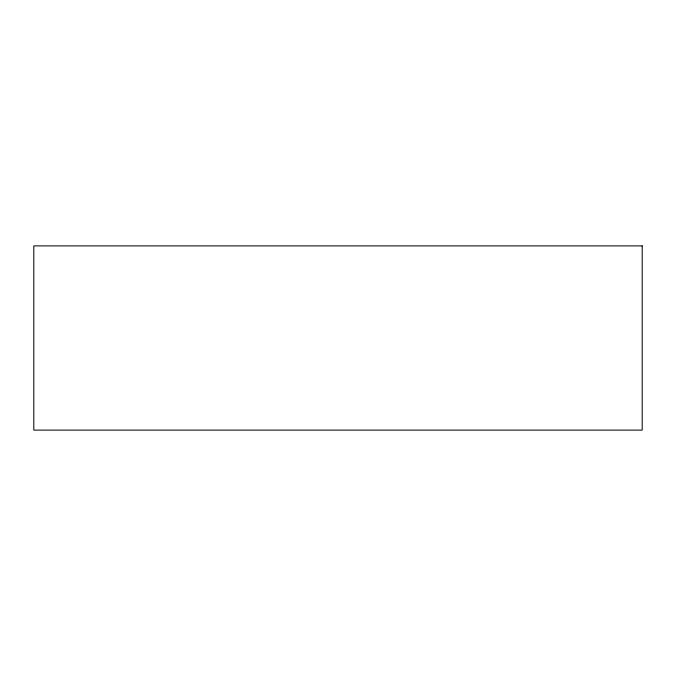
<?xml version="1.0" encoding="UTF-8"?>
<svg xmlns="http://www.w3.org/2000/svg" width="676" height="676" viewBox="0 0 676 676"><rect width="100%" height="100%" fill="white"/><g stroke="black" fill="none" stroke-linecap="round" stroke-linejoin="round"><path stroke-width="1.01" d="M642.2 245.887L33.8 245.887L33.8 430.113L642.2 430.113L642.2 245.887"/></g></svg>
